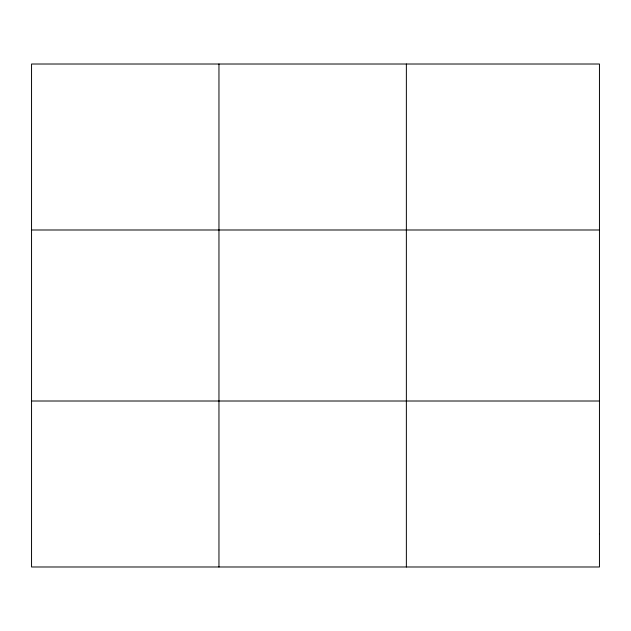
<?xml version="1.0" encoding="UTF-8"?>
<svg xmlns="http://www.w3.org/2000/svg" width="631" height="631" viewBox="0 0 631 631"><rect width="100%" height="100%" fill="white"/><g stroke="black" fill="none" stroke-linecap="round" stroke-linejoin="round"><path stroke-width="0.95" d="M218.957 566.985L218.957 64.015M406.364 566.985L406.364 64.015M31.55 229.992L599.45 229.992M31.55 401.008L599.45 401.008M599.45 533.794L599.45 566.985L31.55 566.985L31.55 64.015L599.45 64.015L599.45 533.794"/></g></svg>
